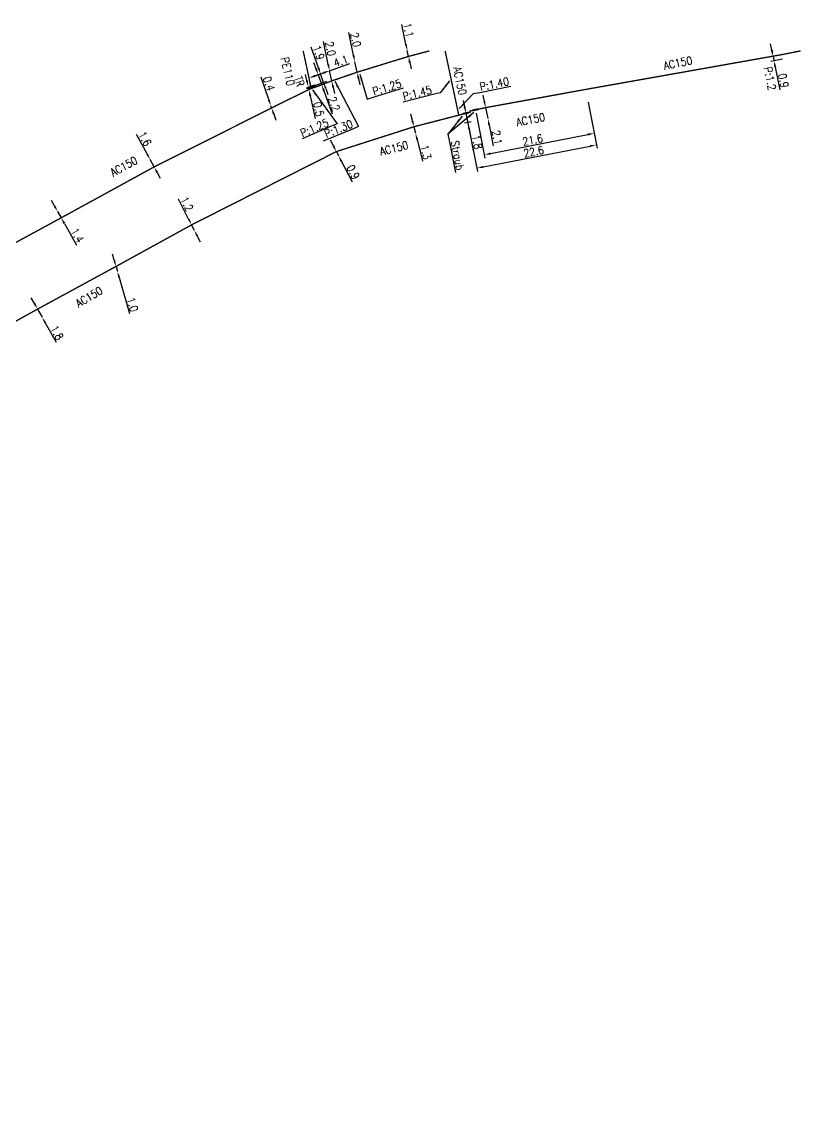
# Model space of a CAD drawing. Header units: millimetres. Extents: x 150998 to 151977, y 126997 to 128005.
# Drawn here: x 151497.4 to 151643.4, y 127802.6 to 128005.5 of the extents above; entities that cross this region are included whole.
import ezdxf
from ezdxf.enums import TextEntityAlignment as Align

# ---------------------------------------------------------------- set-up
doc = ezdxf.new("R2010")
doc.units = ezdxf.units.MM
doc.header["$PDMODE"] = 34
doc.linetypes.add('L_100_AP', pattern=[14, 10, -1.5, 1, -1.5])
doc.linetypes.add('L_100_PE', pattern=[14, 10, -1.5, 1, -1.5])
doc.layers.get('0').update_dxf_attribs({"linetype": 'CONTINUOUS'})
doc.layers.get('DEFPOINTS').update_dxf_attribs({"linetype": 'CONTINUOUS'})
doc.layers.add('L_140', color=3, linetype='CONTINUOUS')
doc.layers.add('L_340', color=7, linetype='CONTINUOUS')
doc.styles.get("Standard").update_dxf_attribs({"font": 'romans.shx', "width": 0.85})
doc.dimstyles.get("Standard").update_dxf_attribs({"dimtxt": 1.5, "dimasz": 1.2, "dimexe": 0.625, "dimexo": 0.625, "dimgap": 0.25, "dimtad": 1, "dimdec": 1, "dimzin": 0, "dimdsep": 46, "dimtxsty": 'Standard', "dimcen": -0.5, "dimadec": 0, "dimazin": 0, "dimtfac": 1, "dimtdec": 1, "dimtmove": 0, "dimatfit": 3, "dimfxl": 0, "dimtolj": 1, "dimtzin": 0, "dimarcsym": 0})

# ---------------------------------------------------------------- blocks, each defined once
blk = doc.blocks.new('*D226')
at = {"layer": 'DEFPOINTS', "color": 0, "linetype": 'Continuous', "transparency": 16777216}
for p in [(151500.39, 127951.62), (151501.24, 127950.09), (151501.24, 127950.09)]:
    blk.add_point(p, dxfattribs=at)
at = {"layer": 'L_140', "color": 0, "linetype": 'Continuous', "lineweight": -2, "transparency": 16777216}
for p, q in [((151499.8, 127952.67), (151499.22, 127953.72)), ((151500.39, 127951.62), (151501.24, 127950.09)), ((151501.83, 127949.05), (151503.87, 127945.39))]:
    blk.add_line(p, q, dxfattribs=at)
at = {"layer": 'L_140', "color": 0, "linetype": 'Continuous', "transparency": 16777216}
for points in [[(151499.98, 127952.77), (151499.63, 127952.57), (151500.39, 127951.62)], [(151502, 127949.14), (151501.65, 127948.95), (151501.24, 127950.09)]]:
    blk.add_solid(points, dxfattribs=at)
at = {"layer": 'L_140', "color": 0, "linetype": 'Continuous', "transparency": 16777216, "insert": (151504.02, 127947.18), "char_height": 1.5, "attachment_point": 5, "rotation": 299.1949}
blk.add_mtext('\\A1;1.8', dxfattribs=at)
blk = doc.blocks.new('*D227')
at = {"layer": 'DEFPOINTS', "color": 0, "linetype": 'Continuous', "transparency": 16777216}
for p in [(151515.08, 127959.61), (151515.34, 127958.7), (151515.34, 127958.7)]:
    blk.add_point(p, dxfattribs=at)
at = {"layer": 'L_140', "color": 0, "linetype": 'Continuous', "lineweight": -2, "transparency": 16777216}
for p, q in [((151514.75, 127960.76), (151514.42, 127961.92)), ((151515.08, 127959.61), (151515.34, 127958.7)), ((151515.67, 127957.54), (151517.61, 127950.77))]:
    blk.add_line(p, q, dxfattribs=at)
at = {"layer": 'L_140', "color": 0, "linetype": 'Continuous', "transparency": 16777216}
for points in [[(151514.94, 127960.82), (151514.56, 127960.71), (151515.08, 127959.61)], [(151515.86, 127957.6), (151515.48, 127957.49), (151515.34, 127958.7)]]:
    blk.add_solid(points, dxfattribs=at)
at = {"layer": 'L_140', "color": 0, "linetype": 'Continuous', "transparency": 16777216, "insert": (151518.16, 127952.48), "char_height": 1.5, "attachment_point": 5, "rotation": 285.9858}
blk.add_mtext('\\A1;1.0', dxfattribs=at)
blk = doc.blocks.new('*D236')
at = {"layer": 'DEFPOINTS', "color": 0, "linetype": 'Continuous', "transparency": 16777216}
for p in [(151521.47, 127979.62), (151521.47, 127979.62), (151522.22, 127978.26)]:
    blk.add_point(p, dxfattribs=at)
at = {"layer": 'L_140', "color": 0, "linetype": 'Continuous', "lineweight": -2, "transparency": 16777216}
for p, q in [((151520.9, 127980.68), (151518.89, 127984.35)), ((151522.22, 127978.26), (151521.47, 127979.62)), ((151522.79, 127977.21), (151523.37, 127976.16))]:
    blk.add_line(p, q, dxfattribs=at)
at = {"layer": 'L_140', "color": 0, "linetype": 'Continuous', "transparency": 16777216}
for points in [[(151521.07, 127980.77), (151520.72, 127980.58), (151521.47, 127979.62)], [(151522.97, 127977.31), (151522.62, 127977.12), (151522.22, 127978.26)]]:
    blk.add_solid(points, dxfattribs=at)
at = {"layer": 'L_140', "color": 0, "linetype": 'Continuous', "transparency": 16777216, "insert": (151520.48, 127983.52), "char_height": 1.5, "attachment_point": 5, "rotation": 298.6483}
blk.add_mtext('\\A1;1.6', dxfattribs=at)
blk = doc.blocks.new('*D237')
at = {"layer": 'DEFPOINTS', "color": 0, "linetype": 'Continuous', "transparency": 16777216}
for p in [(151544.07, 127989.73), (151544.07, 127989.73), (151544.21, 127989.3)]:
    blk.add_point(p, dxfattribs=at)
at = {"layer": 'L_140', "color": 0, "linetype": 'Continuous', "lineweight": -2, "transparency": 16777216}
for p, q in [((151543.67, 127990.86), (151542.23, 127995.05)), ((151544.21, 127989.3), (151544.07, 127989.73)), ((151544.6, 127988.17), (151545, 127987.03))]:
    blk.add_line(p, q, dxfattribs=at)
at = {"layer": 'L_140', "color": 0, "linetype": 'Continuous', "transparency": 16777216}
for points in [[(151543.86, 127990.93), (151543.48, 127990.79), (151544.07, 127989.73)], [(151544.79, 127988.23), (151544.42, 127988.1), (151544.21, 127989.3)]]:
    blk.add_solid(points, dxfattribs=at)
at = {"layer": 'L_140', "color": 0, "linetype": 'Continuous', "transparency": 16777216, "insert": (151543.7, 127993.85), "char_height": 1.5, "attachment_point": 5, "rotation": 289.0694}
blk.add_mtext('\\A1;0.4', dxfattribs=at)
blk = doc.blocks.new('*D238')
at = {"layer": 'DEFPOINTS', "color": 0, "linetype": 'Continuous', "transparency": 16777216}
for p in [(151529.23, 127967.4), (151529.75, 127966.37), (151529.75, 127966.37)]:
    blk.add_point(p, dxfattribs=at)
at = {"layer": 'L_140', "color": 0, "linetype": 'Continuous', "lineweight": -2, "transparency": 16777216}
for p, q in [((151528.68, 127968.47), (151526.78, 127972.2)), ((151529.75, 127966.37), (151529.23, 127967.4)), ((151530.29, 127965.3), (151530.84, 127964.24))]:
    blk.add_line(p, q, dxfattribs=at)
at = {"layer": 'L_140', "color": 0, "linetype": 'Continuous', "transparency": 16777216}
for points in [[(151528.86, 127968.56), (151528.5, 127968.38), (151529.23, 127967.4)], [(151530.47, 127965.4), (151530.11, 127965.21), (151529.75, 127966.37)]]:
    blk.add_solid(points, dxfattribs=at)
at = {"layer": 'L_140', "color": 0, "linetype": 'Continuous', "transparency": 16777216, "insert": (151528.35, 127971.32), "char_height": 1.5, "attachment_point": 5, "rotation": 296.9963}
blk.add_mtext('\\A1;1.2', dxfattribs=at)
blk = doc.blocks.new('*D239')
at = {"layer": 'DEFPOINTS', "color": 0, "linetype": 'Continuous', "transparency": 16777216}
for p in [(151556.34, 127981.13), (151556.76, 127980.33), (151556.76, 127980.33)]:
    blk.add_point(p, dxfattribs=at)
at = {"layer": 'L_140', "color": 0, "linetype": 'Continuous', "lineweight": -2, "transparency": 16777216}
for p, q in [((151555.79, 127982.19), (151555.23, 127983.26)), ((151556.34, 127981.13), (151556.76, 127980.33)), ((151557.31, 127979.27), (151559.3, 127975.44))]:
    blk.add_line(p, q, dxfattribs=at)
at = {"layer": 'L_140', "color": 0, "linetype": 'Continuous', "transparency": 16777216}
for points in [[(151555.96, 127982.29), (151555.61, 127982.1), (151556.34, 127981.13)], [(151557.49, 127979.36), (151557.13, 127979.17), (151556.76, 127980.33)]]:
    blk.add_solid(points, dxfattribs=at)
at = {"layer": 'L_140', "color": 0, "linetype": 'Continuous', "transparency": 16777216, "insert": (151559.47, 127977.28), "char_height": 1.5, "attachment_point": 5, "rotation": 297.4891}
blk.add_mtext('\\A1;0.9', dxfattribs=at)
blk = doc.blocks.new('*D240')
at = {"layer": 'DEFPOINTS', "color": 0, "linetype": 'Continuous', "transparency": 16777216}
for p in [(151570.86, 127985.78), (151571.16, 127984.57), (151571.16, 127984.57)]:
    blk.add_point(p, dxfattribs=at)
at = {"layer": 'L_140', "color": 0, "linetype": 'Continuous', "lineweight": -2, "transparency": 16777216}
for p, q in [((151570.57, 127986.94), (151570.27, 127988.11)), ((151570.86, 127985.78), (151571.16, 127984.57)), ((151571.45, 127983.4), (151572.47, 127979.34))]:
    blk.add_line(p, q, dxfattribs=at)
at = {"layer": 'L_140', "color": 0, "linetype": 'Continuous', "transparency": 16777216}
for points in [[(151570.76, 127986.99), (151570.37, 127986.89), (151570.86, 127985.78)], [(151571.65, 127983.45), (151571.26, 127983.35), (151571.16, 127984.57)]]:
    blk.add_solid(points, dxfattribs=at)
at = {"layer": 'L_140', "color": 0, "linetype": 'Continuous', "transparency": 16777216, "insert": (151573.08, 127981.03), "char_height": 1.5, "attachment_point": 5, "rotation": 284.0809}
blk.add_mtext('\\A1;1.3', dxfattribs=at)
blk = doc.blocks.new('*D241')
at = {"layer": 'DEFPOINTS', "color": 0, "linetype": 'Continuous', "transparency": 16777216}
for p in [(151551.08, 127993.25), (151551.08, 127993.25), (151551.19, 127992.77)]:
    blk.add_point(p, dxfattribs=at)
at = {"layer": 'L_140', "color": 0, "linetype": 'Continuous', "lineweight": -2, "transparency": 16777216}
for p, q in [((151550.82, 127994.43), (151550.57, 127995.6)), ((151551.08, 127993.25), (151551.19, 127992.77)), ((151551.44, 127991.59), (151552.37, 127987.32))]:
    blk.add_line(p, q, dxfattribs=at)
at = {"layer": 'L_140', "color": 0, "linetype": 'Continuous', "transparency": 16777216}
for points in [[(151551.02, 127994.47), (151550.63, 127994.38), (151551.08, 127993.25)], [(151551.64, 127991.64), (151551.25, 127991.55), (151551.19, 127992.77)]]:
    blk.add_solid(points, dxfattribs=at)
at = {"layer": 'L_140', "color": 0, "linetype": 'Continuous', "transparency": 16777216, "insert": (151553.01, 127989.08), "char_height": 1.5, "attachment_point": 5, "rotation": 282.2938}
blk.add_mtext('\\A1;0.5', dxfattribs=at)
blk = doc.blocks.new('*D242')
at = {"layer": 'DEFPOINTS', "color": 0, "linetype": 'Continuous', "transparency": 16777216}
for p in [(151552.93, 127995.52), (151555.07, 127996.28), (151551.61, 127992.93)]:
    blk.add_point(p, dxfattribs=at)
at = {"layer": 'L_140', "color": 0, "linetype": 'Continuous', "lineweight": -2, "transparency": 16777216}
for p, q in [((151552.53, 127996.65), (151552.12, 127997.78)), ((151554.48, 127996.07), (151552.34, 127995.31)), ((151552.93, 127995.52), (151553.6, 127993.63)), ((151552.2, 127993.13), (151554.19, 127993.84)), ((151554, 127992.5), (151555.52, 127988.22))]:
    blk.add_line(p, q, dxfattribs=at)
at = {"layer": 'L_140', "color": 0, "linetype": 'Continuous', "transparency": 16777216}
for points in [[(151552.71, 127996.72), (151552.34, 127996.58), (151552.93, 127995.52)], [(151554.19, 127992.57), (151553.81, 127992.43), (151553.6, 127993.63)]]:
    blk.add_solid(points, dxfattribs=at)
at = {"layer": 'L_140', "color": 0, "linetype": 'Continuous', "transparency": 16777216, "insert": (151555.93, 127990.05), "char_height": 1.5, "attachment_point": 5, "rotation": 289.5477}
blk.add_mtext('\\A1;2.2', dxfattribs=at)
blk = doc.blocks.new('*D243')
at = {"layer": 'DEFPOINTS', "color": 0, "linetype": 'Continuous', "transparency": 16777216}
for p in [(151555.07, 127996.28), (151555.07, 127996.28), (151555.47, 127994.37)]:
    blk.add_point(p, dxfattribs=at)
at = {"layer": 'L_140', "color": 0, "linetype": 'Continuous', "lineweight": -2, "transparency": 16777216}
for p, q in [((151554.83, 127997.45), (151553.94, 128001.73)), ((151555.47, 127994.37), (151555.07, 127996.28)), ((151555.72, 127993.2), (151555.96, 127992.02))]:
    blk.add_line(p, q, dxfattribs=at)
at = {"layer": 'L_140', "color": 0, "linetype": 'Continuous', "transparency": 16777216}
for points in [[(151555.02, 127997.5), (151554.63, 127997.41), (151555.07, 127996.28)], [(151555.91, 127993.24), (151555.52, 127993.16), (151555.47, 127994.37)]]:
    blk.add_solid(points, dxfattribs=at)
at = {"layer": 'L_140', "color": 0, "linetype": 'Continuous', "transparency": 16777216, "insert": (151555.24, 128000.39), "char_height": 1.5, "attachment_point": 5, "rotation": 281.7715}
blk.add_mtext('\\A1;2.0', dxfattribs=at)
blk = doc.blocks.new('*D244')
at = {"layer": 'DEFPOINTS', "color": 0, "linetype": 'Continuous', "transparency": 16777216}
for p in [(151559.81, 127997.96), (151559.81, 127997.96), (151560.23, 127996)]:
    blk.add_point(p, dxfattribs=at)
at = {"layer": 'L_140', "color": 0, "linetype": 'Continuous', "lineweight": -2, "transparency": 16777216}
for p, q in [((151559.56, 127999.14), (151558.66, 128003.41)), ((151560.23, 127996), (151559.81, 127997.96)), ((151560.47, 127994.83), (151560.72, 127993.66))]:
    blk.add_line(p, q, dxfattribs=at)
at = {"layer": 'L_140', "color": 0, "linetype": 'Continuous', "transparency": 16777216}
for points in [[(151559.76, 127999.18), (151559.37, 127999.09), (151559.81, 127997.96)], [(151560.67, 127994.87), (151560.28, 127994.79), (151560.23, 127996)]]:
    blk.add_solid(points, dxfattribs=at)
at = {"layer": 'L_140', "color": 0, "linetype": 'Continuous', "transparency": 16777216, "insert": (151559.96, 128002.07), "char_height": 1.5, "attachment_point": 5, "rotation": 281.9557}
blk.add_mtext('\\A1;2.0', dxfattribs=at)
blk = doc.blocks.new('*D245')
at = {"layer": 'DEFPOINTS', "color": 0, "linetype": 'Continuous', "transparency": 16777216}
for p in [(151569.62, 128000.04), (151569.62, 128000.04), (151569.85, 127998.96)]:
    blk.add_point(p, dxfattribs=at)
at = {"layer": 'L_140', "color": 0, "linetype": 'Continuous', "lineweight": -2, "transparency": 16777216}
for p, q in [((151569.37, 128001.21), (151568.58, 128004.95)), ((151569.85, 127998.96), (151569.62, 128000.04)), ((151570.1, 127997.79), (151570.35, 127996.61)), ((151570.46, 127999.09), (151570.46, 127999.09))]:
    blk.add_line(p, q, dxfattribs=at)
at = {"layer": 'L_140', "color": 0, "linetype": 'Continuous', "transparency": 16777216}
for points in [[(151569.57, 128001.25), (151569.18, 128001.17), (151569.62, 128000.04)], [(151570.29, 127997.83), (151569.9, 127997.75), (151569.85, 127998.96)]]:
    blk.add_solid(points, dxfattribs=at)
at = {"layer": 'L_140', "color": 0, "linetype": 'Continuous', "transparency": 16777216, "insert": (151569.83, 128003.88), "char_height": 1.5, "attachment_point": 5, "rotation": 281.9557}
blk.add_mtext('\\A1;1.1', dxfattribs=at)
blk = doc.blocks.new('*D246')
at = {"layer": 'DEFPOINTS', "color": 0, "linetype": 'Continuous', "transparency": 16777216}
for p in [(151555.07, 127996.28), (151555.07, 127996.28), (151551.21, 127994.91)]:
    blk.add_point(p, dxfattribs=at)
at = {"layer": 'L_140', "color": 0, "linetype": 'Continuous', "lineweight": -2, "transparency": 16777216}
for p, q in [((151555.07, 127996.28), (151558.85, 127997.62)), ((151552.34, 127995.31), (151553.94, 127995.88))]:
    blk.add_line(p, q, dxfattribs=at)
at = {"layer": 'L_140', "color": 0, "linetype": 'Continuous', "transparency": 16777216}
for points in [[(151552.27, 127995.5), (151552.41, 127995.12), (151551.21, 127994.91)], [(151553.88, 127996.07), (151554.01, 127995.69), (151555.07, 127996.28)]]:
    blk.add_solid(points, dxfattribs=at)
at = {"layer": 'L_140', "color": 0, "linetype": 'Continuous', "transparency": 16777216, "insert": (151557.19, 127998.09), "char_height": 1.5, "attachment_point": 5, "rotation": 19.5477}
blk.add_mtext('\\A1;4.1', dxfattribs=at)
blk = doc.blocks.new('*D247')
at = {"layer": 'DEFPOINTS', "color": 0, "linetype": 'Continuous', "transparency": 16777216}
for p in [(151553.38, 127995.68), (151555.07, 127996.28), (151551.55, 127993.24)]:
    blk.add_point(p, dxfattribs=at)
at = {"layer": 'L_340', "color": 0, "linetype": 'Continuous', "lineweight": -2, "transparency": 16777216}
for p, q in [((151552.98, 127996.81), (151551.6, 128000.7)), ((151554.48, 127996.07), (151552.79, 127995.47)), ((151553.94, 127994.1), (151553.38, 127995.68)), ((151552.13, 127993.45), (151554.53, 127994.31)), ((151554.35, 127992.97), (151554.75, 127991.84))]:
    blk.add_line(p, q, dxfattribs=at)
at = {"layer": 'L_340', "color": 0, "linetype": 'Continuous', "transparency": 16777216}
for points in [[(151553.17, 127996.88), (151552.79, 127996.74), (151553.38, 127995.68)], [(151554.53, 127993.03), (151554.16, 127992.9), (151553.94, 127994.1)]]:
    blk.add_solid(points, dxfattribs=at)
at = {"layer": 'L_340', "color": 0, "linetype": 'Continuous', "transparency": 16777216, "insert": (151553.03, 127999.66), "char_height": 1.5, "attachment_point": 5, "rotation": 289.5477}
blk.add_mtext('\\A1;1.9', dxfattribs=at)
blk = doc.blocks.new('L_340_19')
at = {"linetype": 'Continuous'}
blk.add_hatch(color=0, dxfattribs=at).paths.add_polyline_path([(0.125, 0.75), (-0.125, 0.75), (-0.125, -0.75), (0.125, -0.75)])
at = {"color": 0, "linetype": 'Continuous'}
blk.add_lwpolyline([(-0.125, 0.75), (0.125, 0.75), (0.125, -0.75), (-0.125, -0.75)], close=True, dxfattribs=at)
at = {"color": 0, "linetype": 'Continuous', "width": 0.75}
for tag, height, flags, p in [('TR', 1.5, 8, (0, 3)), ('DEF_LEG', 1.2, 3, (0, -5)), ('DEF_COUP', 1.2, 3, (0, -7.5)), ('DEF_TYPE', 1.2, 3, (0, -10))]:
    blk.add_attdef(tag, text='', height=height, dxfattribs=dict(at, flags=flags)).set_placement(p, align=Align.MIDDLE)
blk = doc.blocks.new('*D248')
at = {"layer": 'DEFPOINTS', "color": 0, "linetype": 'Continuous', "transparency": 16777216}
for p in [(151603.34, 127991.01), (151582.37, 127988.95), (151604.6, 127984.56)]:
    blk.add_point(p, dxfattribs=at)
at = {"layer": 'L_340', "color": 0, "linetype": 'Continuous', "lineweight": -2, "transparency": 16777216}
for p, q in [((151603.46, 127990.4), (151604.72, 127983.95)), ((151582.49, 127988.34), (151584.14, 127979.91)), ((151585.2, 127980.76), (151603.42, 127984.33))]:
    blk.add_line(p, q, dxfattribs=at)
at = {"layer": 'L_340', "color": 0, "linetype": 'Continuous', "transparency": 16777216}
for points in [[(151603.38, 127984.52), (151603.46, 127984.13), (151604.6, 127984.56)], [(151585.16, 127980.95), (151585.24, 127980.56), (151584.02, 127980.53)]]:
    blk.add_solid(points, dxfattribs=at)
at = {"layer": 'L_340', "color": 0, "linetype": 'Continuous', "transparency": 16777216, "insert": (151593.09, 127983.32), "char_height": 1.5, "attachment_point": 5, "rotation": 11.0863}
blk.add_mtext('\\A1;21.6', dxfattribs=at)
blk = doc.blocks.new('*D249')
at = {"layer": 'DEFPOINTS', "color": 0, "linetype": 'Continuous', "transparency": 16777216}
for p in [(151584.28, 127989.36), (151584.7, 127987.3), (151584.7, 127987.3)]:
    blk.add_point(p, dxfattribs=at)
at = {"layer": 'L_140', "color": 0, "linetype": 'Continuous', "lineweight": -2, "transparency": 16777216}
for p, q in [((151584.05, 127990.54), (151583.81, 127991.71)), ((151584.9, 127989.48), (151584.9, 127989.48)), ((151584.28, 127989.36), (151584.7, 127987.3)), ((151585.31, 127987.42), (151585.31, 127987.42)), ((151584.93, 127986.12), (151585.72, 127982.2))]:
    blk.add_line(p, q, dxfattribs=at)
at = {"layer": 'L_140', "color": 0, "linetype": 'Continuous', "transparency": 16777216}
for points in [[(151584.24, 127990.58), (151583.85, 127990.5), (151584.28, 127989.36)], [(151585.13, 127986.16), (151584.74, 127986.08), (151584.7, 127987.3)]]:
    blk.add_solid(points, dxfattribs=at)
at = {"layer": 'L_140', "color": 0, "linetype": 'Continuous', "transparency": 16777216, "insert": (151586.43, 127983.77), "char_height": 1.5, "attachment_point": 5, "rotation": 281.362}
blk.add_mtext('\\A1;2.1', dxfattribs=at)
blk = doc.blocks.new('*D250')
at = {"layer": 'DEFPOINTS', "color": 0, "linetype": 'Continuous', "transparency": 16777216}
for p in [(151603.34, 127991.01), (151580.6, 127988.32), (151605.02, 127982.4)]:
    blk.add_point(p, dxfattribs=at)
at = {"layer": 'L_340', "color": 0, "linetype": 'Continuous', "lineweight": -2, "transparency": 16777216}
for p, q in [((151603.46, 127990.4), (151605.14, 127981.79)), ((151580.72, 127987.71), (151582.74, 127977.4)), ((151583.8, 127978.24), (151603.84, 127982.17))]:
    blk.add_line(p, q, dxfattribs=at)
at = {"layer": 'L_340', "color": 0, "linetype": 'Continuous', "transparency": 16777216}
for points in [[(151603.81, 127982.37), (151603.88, 127981.98), (151605.02, 127982.4)], [(151583.76, 127978.44), (151583.83, 127978.05), (151582.62, 127978.01)]]:
    blk.add_solid(points, dxfattribs=at)
at = {"layer": 'L_340', "color": 0, "linetype": 'Continuous', "transparency": 16777216, "insert": (151593.27, 127981.12), "char_height": 1.5, "attachment_point": 5, "rotation": 11.0863}
blk.add_mtext('\\A1;22.6', dxfattribs=at)
blk = doc.blocks.new('*D251')
at = {"layer": 'DEFPOINTS', "color": 0, "linetype": 'Continuous', "transparency": 16777216}
for p in [(151580.6, 127988.32), (151580.95, 127986.55), (151582.2, 127986.8)]:
    blk.add_point(p, dxfattribs=at)
at = {"layer": 'L_340', "color": 0, "linetype": 'Continuous', "lineweight": -2, "transparency": 16777216}
for p, q in [((151580.37, 127989.5), (151580.14, 127990.67)), ((151579.99, 127988.2), (151579.99, 127988.2)), ((151580.6, 127988.32), (151580.95, 127986.55)), ((151581.59, 127986.68), (151580.33, 127986.43)), ((151581.18, 127985.38), (151581.98, 127981.26))]:
    blk.add_line(p, q, dxfattribs=at)
at = {"layer": 'L_340', "color": 0, "linetype": 'Continuous', "transparency": 16777216}
for points in [[(151580.56, 127989.54), (151580.17, 127989.46), (151580.6, 127988.32)], [(151581.37, 127985.41), (151580.98, 127985.34), (151580.95, 127986.55)]]:
    blk.add_solid(points, dxfattribs=at)
at = {"layer": 'L_340', "color": 0, "linetype": 'Continuous', "transparency": 16777216, "insert": (151582.68, 127982.92), "char_height": 1.5, "attachment_point": 5, "rotation": 281.0863}
blk.add_mtext('\\A1;1.8', dxfattribs=at)
blk = doc.blocks.new('L_340_02')
at = {"color": 0, "linetype": 'Continuous'}
blk.add_solid([(-0.75, 0.5), (0.75, 0.5), (-0.75, 0), (0.75, 0)], dxfattribs=at)
at = {"color": 0, "linetype": 'Continuous', "width": 0.75, "flags": 3}
for tag, p in [('DEF_LEG', (0, -4.5)), ('DEF_COUP', (0, -7)), ('DEF_TYPE', (0, -9.5))]:
    blk.add_attdef(tag, text='', height=1.2, dxfattribs=at).set_placement(p, align=Align.MIDDLE)
blk = doc.blocks.new('*D252')
at = {"layer": 'DEFPOINTS', "color": 0, "linetype": 'Continuous', "transparency": 16777216}
for p in [(151638.28, 127998.11), (151640.33, 127999.4), (151640.51, 127998.57)]:
    blk.add_point(p, dxfattribs=at)
at = {"layer": 'L_140', "color": 0, "linetype": 'Continuous', "lineweight": -2, "transparency": 16777216}
for p, q in [((151637.87, 128000.12), (151637.63, 128001.3)), ((151639.72, 127999.28), (151637.5, 127998.82)), ((151639.89, 127998.44), (151637.67, 127997.99)), ((151638.11, 127998.95), (151638.28, 127998.11)), ((151638.52, 127996.94), (151639.39, 127992.71))]:
    blk.add_line(p, q, dxfattribs=at)
at = {"layer": 'L_140', "color": 0, "linetype": 'Continuous', "transparency": 16777216}
for points in [[(151638.06, 128000.16), (151637.67, 128000.08), (151638.11, 127998.95)], [(151638.72, 127996.98), (151638.32, 127996.9), (151638.28, 127998.11)]]:
    blk.add_solid(points, dxfattribs=at)
at = {"layer": 'L_140', "color": 0, "linetype": 'Continuous', "transparency": 16777216, "insert": (151640.05, 127994.44), "char_height": 1.5, "attachment_point": 5, "rotation": 281.5735}
blk.add_mtext('\\A1;0.9', dxfattribs=at)
blk = doc.blocks.new('*D935')
at = {"layer": 'DEFPOINTS', "color": 0, "linetype": 'Continuous', "transparency": 16777216}
for p in [(151504.15, 127969.9), (151504.15, 127969.9), (151504.82, 127968.72)]:
    blk.add_point(p, dxfattribs=at)
at = {"layer": 'L_140', "color": 0, "linetype": 'Continuous', "lineweight": -2, "transparency": 16777216}
for p, q in [((151503.56, 127970.94), (151502.97, 127971.99)), ((151504.15, 127969.9), (151504.82, 127968.72)), ((151505.41, 127967.68), (151507.71, 127963.62))]:
    blk.add_line(p, q, dxfattribs=at)
at = {"layer": 'L_140', "color": 0, "linetype": 'Continuous', "transparency": 16777216}
for points in [[(151503.73, 127971.04), (151503.39, 127970.84), (151504.15, 127969.9)], [(151505.58, 127967.78), (151505.23, 127967.58), (151504.82, 127968.72)]]:
    blk.add_solid(points, dxfattribs=at)
at = {"layer": 'L_140', "color": 0, "linetype": 'Continuous', "transparency": 16777216, "insert": (151507.83, 127965.44), "char_height": 1.5, "attachment_point": 5, "rotation": 299.5314}
blk.add_mtext('\\A1;1.4', dxfattribs=at)

msp = doc.modelspace()

# ---------------------------------------------------------------- linework, layer by layer
at = {"layer": 'L_140', "linetype": 'L_100_AP', "flags": 128}
msp.add_lwpolyline([(151118.6, 127802.75, 0.25, 0.25, 0), (151120.44, 127803.12, 0.25, 0.25, 0), (151128.75, 127804.63, 0.25, 0.25, 0), (151143.71, 127807.53, 0.25, 0.25, 0), (151155.97, 127809.88, 0.25, 0.25, 0), (151180.91, 127814.37, 0.25, 0.25, 0), (151203.17, 127818.46, 0.25, 0.25, 0), (151203.17, 127818.46, 0.25, 0.25, 0), (151219.26, 127821.54, 0.25, 0.25, 0), (151233.36, 127824.11, 0.25, 0.25, 0), (151250.4, 127827.37, 0.25, 0.25, 0), (151269.42, 127830.69, 0.25, 0.25, 0), (151286.93, 127833.9, 0.25, 0.25, 0), (151298.48, 127835.84, 0.25, 0.25, 0), (151309.79, 127837.78, 0.25, 0.25, 0), (151330.2, 127841.91, 0.25, 0.25, 0), (151334.85, 127843.14, 0.25, 0.25, 0), (151335.58, 127843.32, 0.25, 0.25, 0), (151336.55, 127843.56, 0.25, 0.25, 0), (151337.07, 127843.5, 0.25, 0.25, 0), (151348.42, 127847.82, 0.25, 0.25, 0), (151348.75, 127847.95, 0.25, 0.25, 0), (151349.75, 127848.35, 0.25, 0.25, 0), (151354.18, 127850.3, 0.25, 0.25, 0), (151373.85, 127862.39, 0.25, 0.25, 0), (151384.25, 127870.05, 0.25, 0.25, 0), (151393.78, 127877.22, 0.25, 0.25, 0), (151406.93, 127887.13, 0.25, 0.25, 0), (151420.94, 127897.48, 0.25, 0.25, 0), (151436.61, 127909.37, 0.25, 0.25, 0), (151450.51, 127919.65, 0.25, 0.25, 0), (151463.48, 127929.14, 0.25, 0.25, 0), (151474.68, 127936.23, 0.25, 0.25, 0), (151480.27, 127939.78, 0.25, 0.25, 0), (151490.37, 127946.04, 0.25, 0.25, 0), (151500.39, 127951.62, 0.25, 0.25, 0), (151515.08, 127959.61, 0.25, 0.25, 0), (151529.23, 127967.4, 0.25, 0.25, 0), (151556.34, 127981.13, 0.25, 0.25, 0), (151570.86, 127985.78, 0.25, 0.25, 0), (151579.25, 127987.95, 0.25, 0.25, 0), (151580.6, 127988.32, 0.25, 0.25, 0), (151581.39, 127988.49, 0.25, 0.25, 0), (151581.35, 127988.73, 0.25, 0.25, 0), (151582.37, 127988.95, 0.25, 0.25, 0), (151584.28, 127989.36, 0.25, 0.25, 0), (151584.28, 127989.36, 0.25, 0.25, 0), (151602.99, 127992.77, 0.25, 0.25, 0), (151640.33, 127999.4, 0.25, 0.25, 0), (151643.27, 128000, 0, 0, 0)], format="xyseb", dxfattribs=at)
at = {"layer": 'L_140', "linetype": 'L_100_AP'}
msp.add_lwpolyline([(151573.77, 128000, 0.25, 0.25, 0), (151569.85, 127998.96, 0.25, 0.25, 0), (151560.23, 127996, 0.25, 0.25, 0), (151555.47, 127994.37, 0.25, 0.25, 0), (151551.19, 127992.77, 0.25, 0.25, 0), (151544.21, 127989.3, 0.25, 0.25, 0), (151522.22, 127978.26, 0.25, 0.25, 0), (151504.82, 127968.72, 0.25, 0.25, 0), (151491.36, 127961.41, 0.25, 0.25, 0)], format="xyseb", dxfattribs=at)
at = {"layer": 'L_140', "linetype": 'L_100_PE', "const_width": 0.25, "flags": 128}
msp.add_lwpolyline([(151550.12, 128000), (151551.21, 127994.91), (151551.55, 127993.24)], dxfattribs=at)
at = {"layer": 'L_140', "linetype": 'L_100_AP', "const_width": 0.25, "flags": 128}
for points in [[(151576.7, 128000), (151579.25, 127987.95)], [(151551.55, 127993.24), (151551.61, 127992.93)]]:
    msp.add_lwpolyline(points, dxfattribs=at)

# ---------------------------------------------------------------- block references
at = {"layer": 'L_340'}
ref = msp.add_blockref('L_340_19', (151551.55, 127993.24), dxfattribs=dict(at, rotation=290.1002496306015))
ref.add_attrib('TR', 'TR', dxfattribs={"layer": '0', "color": 0, "linetype": 'Continuous', "height": 1.5, "rotation": 290.1002, "width": 0.75, "flags": 8}).set_placement((151549.4, 127994.26), align=Align.MIDDLE)
at = {"layer": 'L_340', "xscale": 0.7500000000021835, "yscale": 0.75, "zscale": 0.75, "rotation": 12.10939125050956}
for p in [(151580.64, 127988.14), (151582.41, 127988.77)]:
    msp.add_blockref('L_340_02', p, dxfattribs=at)

# ---------------------------------------------------------------- texts
at = {"layer": 'L_140', "linetype": 'Continuous', "width": 0.85}
for s, rotation, p in [('PE110', 282.5098, (151547.23, 127996.15)), ('AC150', 11.5029, (151620.29, 127997.73)), ('AC150', 281.7735, (151579.46, 127994.39)), ('AC150', 11.362, (151592.71, 127987.12)), ('AC150', 14.0809, (151567.12, 127981.75)), ('AC150', 28.7568, (151516.54, 127978.36)), ('AC150', 30.5483, (151510.04, 127953.91))]:
    msp.add_text(s, height=1.5, rotation=rotation, dxfattribs=at).set_placement(p, align=Align.MIDDLE)
at = {"layer": 'L_140', "linetype": 'Continuous', "char_height": 1.5}
for s, insert, attachment_point, rotation in [('\\A1;P:1.2', (151636.36, 127996.84), 7, 281.5735), ('\\A1;P:1.25', (151563.41, 127991.63), 7, 17.0848), ('\\A1;P:1.45', (151574.33, 127992.05), 9, 14.3419), ('\\A1;P:1.40', (151583.36, 127992.51), 7, 11.4374), ('\\A1;P:1.25', (151555.06, 127985.99), 9, 23.3536), ('\\A1;P:1.30', (151559.58, 127985.76), 9, 22.1432)]:
    msp.add_mtext(s, dxfattribs=dict(at, insert=insert, attachment_point=attachment_point, rotation=rotation))
at = {"layer": 'L_340', "linetype": 'L_100_AP', "insert": (151577.75, 127982.99), "char_height": 1.5, "attachment_point": 7, "rotation": 281.0863}
msp.add_mtext('\\A1;Straub', dxfattribs=at)

# ---------------------------------------------------------------- dimensions: what is measured, and where the dimension line sits
at = {"layer": 'L_140', "linetype": 'Continuous'}
for base, p1, p2, angle, picture, middle in [((151559.81, 127997.96), (151560.23, 127996), (151559.81, 127997.96), 281.9557, '*D244', (151558.99, 128001.86)), ((151569.62, 128000.04), (151569.85, 127998.96), (151569.62, 128000.04), 281.9557, '*D245', (151568.85, 128003.67)), ((151555.07, 127996.28), (151555.47, 127994.37), (151555.07, 127996.28), 281.7715, '*D243', (151554.26, 128000.18)), ((151638.2797, 127998.1127), (151640.3347, 127999.4011), (151640.5052, 127998.5684), 101.5735, '*D252', (151639.0733, 127994.2377)), ((151555.07, 127996.28), (151551.21, 127994.91), (151555.07, 127996.28), 199.5477, '*D246', (151557.53, 127997.15)), ((151544.0658, 127989.7258), (151544.2128, 127989.3005), (151544.0658, 127989.7258), 289.0694, '*D237', (151542.7537, 127993.5215)), ((151551.08, 127993.25), (151551.19, 127992.77), (151551.08, 127993.25), 282.2938, '*D241', (151552.03, 127988.87)), ((151584.7, 127987.3), (151584.28, 127989.36), (151584.7, 127987.3), 101.362, '*D249', (151585.45, 127983.57)), ((151571.1612, 127984.5672), (151570.8571, 127985.7796), (151571.1612, 127984.5672), 104.0809, '*D240', (151572.1087, 127980.7896)), ((151521.47, 127979.62), (151522.22, 127978.26), (151521.47, 127979.62), 298.6483, '*D236', (151519.61, 127983.04)), ((151556.76, 127980.33), (151556.34, 127981.13), (151556.76, 127980.33), 117.4891, '*D239', (151558.58, 127976.82)), ((151504.15, 127969.9), (151504.82, 127968.72), (151504.15, 127969.9), 299.5314, '*D935', (151506.96, 127964.94)), ((151529.75, 127966.37), (151529.23, 127967.4), (151529.75, 127966.37), 116.9963, '*D238', (151527.46, 127970.87)), ((151515.34, 127958.7), (151515.08, 127959.61), (151515.34, 127958.7), 105.9858, '*D227', (151517.2, 127952.21)), ((151501.2435, 127950.0948), (151500.3899, 127951.6225), (151501.2435, 127950.0948), 119.1949, '*D226', (151503.1432, 127946.6949))]:
    dim = msp.add_linear_dim(base=base, p1=p1, p2=p2, angle=angle, dimstyle='Standard', dxfattribs=at)
    dim.commit()
    dim.dimension.update_dxf_attribs({"geometry": picture, "text_midpoint": middle, "dimtype": 160})
dim = msp.add_linear_dim(base=(151552.93, 127995.52), p1=(151551.61, 127992.93), p2=(151555.07, 127996.28), angle=289.5477, text='2.2', dimstyle='Standard', dxfattribs=at)
dim.commit()
dim.dimension.update_dxf_attribs({"geometry": '*D242', "text_midpoint": (151554.99, 127989.72), "dimtype": 160})
at = {"layer": 'L_340', "linetype": 'Continuous'}
for base, p1, p2, angle, text, picture, middle in [((151553.38, 127995.68), (151551.55, 127993.24), (151555.07, 127996.28), 289.5477, '1.9', '*D247', (151552.09, 127999.32)), ((151605.02, 127982.4), (151580.6, 127988.32), (151603.34, 127991.01), 191.0863, '22.6', '*D250', (151593.46, 127980.14)), ((151604.6, 127984.56), (151582.37, 127988.95), (151603.34, 127991.01), 191.0863, '21.6', '*D248', (151593.28, 127982.34))]:
    dim = msp.add_linear_dim(base=base, p1=p1, p2=p2, angle=angle, text=text, dimstyle='Standard', dxfattribs=at)
    dim.commit()
    dim.dimension.update_dxf_attribs({"geometry": picture, "text_midpoint": middle, "dimtype": 160})
dim = msp.add_linear_dim(base=(151580.95, 127986.55), p1=(151580.6, 127988.32), p2=(151582.2, 127986.8), angle=101.0863, dimstyle='Standard', dxfattribs=at)
dim.commit()
dim.dimension.update_dxf_attribs({"geometry": '*D251', "text_midpoint": (151581.69, 127982.73), "dimtype": 160})

# ---------------------------------------------------------------- leaders
at = {"layer": 'L_140', "linetype": 'Continuous', "annotation_type": 0, "has_hookline": 1, "text_width": 5.71}
for points, hookline_direction, horizontal_direction in [([(151560.76, 127995.62), (151562.09, 127990.97), (151563.24, 127991.32)], 0, (0.955871, 0.293786, 0)), ([(151556.04, 127994.31), (151560.49, 127985.81), (151559.38, 127985.35)], 1, (0.926245, 0.376923, 0)), ([(151577.53, 127994.38), (151575.79, 127992.16), (151574.63, 127991.87)], 1, (0.968835, 0.247707, 0)), ([(151551.84, 127992.71), (151556.49, 127986.34), (151555.39, 127985.86)], 1, (0.918076, 0.396405, 0)), ([(151579.35, 127989.17), (151581.99, 127991.98), (151583.17, 127992.22)], 0, (0.980142, 0.198298, 0))]:
    msp.add_leader(points, dimstyle='Standard', dxfattribs=dict(at, hookline_direction=hookline_direction, horizontal_direction=horizontal_direction))
at = {"layer": 'L_340', "linetype": 'L_100_AP'}
msp.add_leader([(151582.07, 127988.42), (151577.23, 127984.36)], dimstyle='Standard', dxfattribs=at)
at = {"layer": 'L_340', "linetype": 'L_100_AP', "annotation_type": 0, "has_hookline": 1, "hookline_direction": 0, "text_width": 5.83, "horizontal_direction": (0.192287, -0.981339, 0)}
msp.add_leader([(151579.88, 127987.77), (151577.23, 127984.36), (151577.46, 127983.19)], dimstyle='Standard', dxfattribs=at)

doc.saveas('drawing.dxf')
